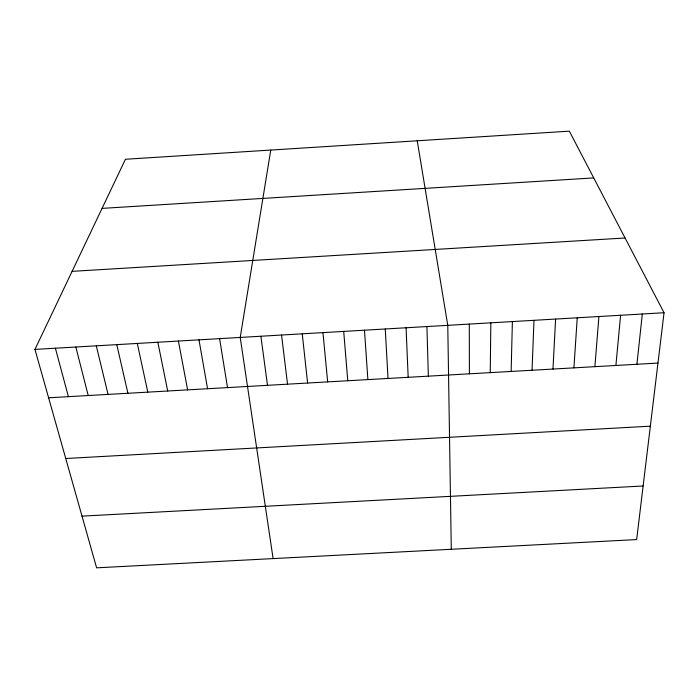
<?xml version="1.0" encoding="UTF-8"?>
<svg xmlns="http://www.w3.org/2000/svg" width="699" height="699" viewBox="0 0 699 699"><rect width="100%" height="100%" fill="white"/><g stroke="black" fill="none" stroke-linecap="round" stroke-linejoin="round"><path stroke-width="1.05" d="M490.252 372.628L490.829 322.824M511.135 371.44L512.393 321.575M532.044 370.252L533.984 320.317M552.97 369.055L555.6 319.05M573.923 367.866L577.243 317.792M594.901 366.669L598.903 316.525M615.898 365.472L620.598 315.266M636.929 364.275L642.311 314M664.05 312.733L636.658 539.576L96.611 567.833L34.95 349.404L125.444 159.258L569.336 131.167L664.05 312.733L34.95 349.404M270.766 150.058L240.22 337.434L273.108 558.597M102.063 208.389L593.722 177.913M72.093 271.352L625.063 237.992M48.607 397.792L657.969 363.078M65.75 458.509L650.35 426.18M82.019 516.142L643.132 485.988M55.378 348.216L68.406 396.665M75.824 347.019L88.223 395.538M96.296 345.83L108.057 394.402M116.785 344.633L127.917 393.275M137.301 343.436L147.795 392.139M157.843 342.239L167.699 391.003M178.402 341.042L187.62 389.876M198.988 339.845L207.559 388.74M417.233 140.796L447.771 325.341L451.292 549.274M219.591 338.639L227.524 387.596M260.876 336.236L267.516 385.324M281.548 335.031L287.542 384.179M302.248 333.825L307.595 383.035M322.964 332.61L327.665 381.89M343.707 331.405L347.761 380.745M364.476 330.19L367.875 379.601M385.263 328.984L388.015 378.456M406.075 327.77L408.172 377.311M426.914 326.555L428.356 376.158M469.291 324.083L469.396 373.816"/></g></svg>
